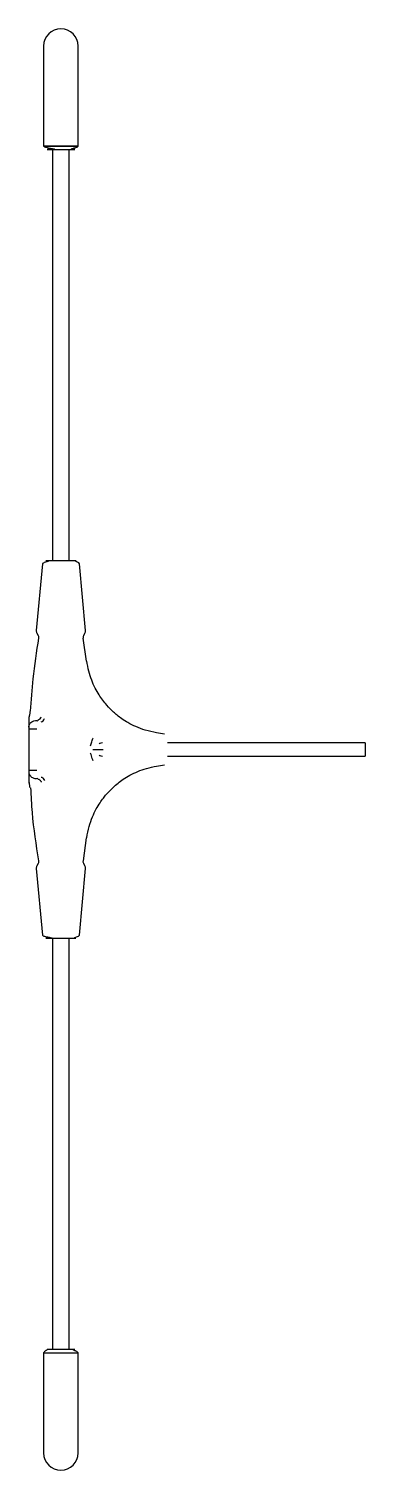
# Model space of a CAD drawing. Header units: millimetres. Extents: x 79 to 235, y 7 to 170.
# Drawn here: x 211.3 to 234.7, y 7 to 107 of the extents above.
import ezdxf

# ---------------------------------------------------------------- set-up
doc = ezdxf.new("R2010")
doc.units = ezdxf.units.MM
doc.linetypes.add('HIDDEN', pattern=[1.905, 1.27, -0.635])

msp = doc.modelspace()

# ---------------------------------------------------------------- linework, layer by layer
at = {"color": 7, "linetype": 'Continuous', "lineweight": 25}
for p, q in [((212.36, 105.8), (212.36, 98.87)), ((214.76, 98.87), (214.76, 105.8)), ((212.98, 98.63), (212.98, 70.1)), ((214.76, 98.87), (213.56, 98.87)), ((214.14, 70.1), (214.14, 98.63)), ((212.27, 69.87), (211.85, 65.25)), ((215.27, 65.25), (214.85, 69.87)), ((211.88, 65.08), (211.98, 64.9)), ((215.14, 64.9), (215.23, 65.08)), ((215.33, 63.13), (215.11, 64.73)), ((211.33, 59.15), (211.33, 58.54)), ((211.33, 58.44), (211.33, 55.56)), ((220.74, 58.06), (220.2, 58.15)), ((234.68, 57.46), (220.97, 57.46)), ((234.68, 57.46), (234.68, 57)), ((220.97, 56.54), (234.68, 56.54)), ((234.68, 57), (234.68, 56.54)), ((211.33, 55.46), (211.33, 54.85)), ((220.2, 55.85), (220.74, 55.94)), ((215.12, 49.27), (215.34, 50.87)), ((211.98, 49.1), (211.88, 48.92)), ((215.23, 48.92), (215.14, 49.1)), ((211.85, 48.75), (212.27, 44.13)), ((214.85, 44.13), (215.27, 48.75)), ((212.98, 43.9), (212.98, 15.37)), ((214.14, 15.37), (214.14, 43.9)), ((212.36, 15.13), (212.36, 8.2)), ((214.76, 8.2), (214.76, 15.13))]:
    msp.add_line(p, q, dxfattribs=at)
at = {"color": 7, "linetype": 'HIDDEN', "lineweight": 18}
for p, q in [((212.55, 15.36), (212.56, 15.35)), ((214.44, 15.34), (214.47, 15.36))]:
    msp.add_line(p, q, dxfattribs=at)
at = {"color": 7, "linetype": 'Continuous', "lineweight": 25, "flags": 128}
msp.add_lwpolyline([(214.85, 69.87), (214.8, 69.94), (214.71, 70), (214.66, 70.02), (214.64, 70.03), (214.62, 70.05), (214.61, 70.05), (214.6, 70.05), (214.6, 70.06), (214.6, 70.06), (214.59, 70.07), (214.59, 70.08), (214.62, 70.09), (214.62, 70.09)], dxfattribs=at)
at = {"color": 7, "linetype": 'Continuous', "lineweight": 25}
for centre, start, end in [((213.56, 105.8), 0, 180), ((213.56, 8.2), 180, 0)]:
    msp.add_arc(centre, 1.2, start, end, dxfattribs=at)
for points, knots in [([(213.56, 98.87), (213.38, 98.87), (213.02, 98.87), (212.59, 98.87), (212.35, 98.87), (212.35, 98.87), (212.59, 98.87), (212.95, 98.87), (213.46, 98.87), (214.03, 98.87), (214.53, 98.87), (214.73, 98.87), (214.76, 98.87), (214.76, 98.87)], [0, 0, 0, 0, 0.0623872, 0.1247744, 0.1871616, 0.2495488, 0.311936, 0.3743232, 0.4055168, 0.4990976, 0.5614847, 0.6238719, 0.6550655, 0.6550655, 0.6550655, 0.6550655]), ([(212.36, 98.87), (212.37, 98.86), (212.38, 98.84), (212.47, 98.8), (212.6, 98.76), (212.74, 98.73), (212.88, 98.7), (212.99, 98.68), (213.06, 98.67), (213.09, 98.66), (213.1, 98.65), (213.1, 98.65), (213.1, 98.65), (213.11, 98.65), (213.1, 98.65), (213.1, 98.64), (213.05, 98.64), (212.9, 98.63), (212.73, 98.63), (212.68, 98.63), (212.67, 98.63)], [0, 0, 0, 0, 0.124189, 0.243719, 0.353933, 0.450473, 0.529564, 0.587907, 0.623194, 0.628497, 0.632635, 0.634416, 0.636119, 0.637859, 0.639745, 0.64428, 0.666976, 0.723243, 0.936361, 1, 1, 1, 1]), ([(212.67, 98.63), (212.64, 98.63), (212.57, 98.63), (212.65, 98.63), (212.86, 98.63), (213.18, 98.63), (213.43, 98.63), (213.56, 98.63)], [0, 0, 0, 0, 0.182392, 0.386779, 0.591158, 0.795575, 1, 1, 1, 1]), ([(213.56, 98.63), (213.68, 98.63), (213.93, 98.63), (214.26, 98.63), (214.46, 98.63), (214.54, 98.63), (214.51, 98.63), (214.51, 98.63)], [0, 0, 0, 0, 0.246458, 0.492936, 0.739349, 0.985846, 1, 1, 1, 1]), ([(214.51, 98.63), (214.52, 98.63), (214.53, 98.63), (214.47, 98.63), (214.39, 98.63), (214.31, 98.64), (214.27, 98.64), (214.26, 98.65), (214.26, 98.65), (214.26, 98.66), (214.27, 98.66), (214.27, 98.66), (214.28, 98.66), (214.29, 98.67), (214.33, 98.68), (214.4, 98.71), (214.54, 98.75), (214.67, 98.79), (214.75, 98.84), (214.76, 98.86), (214.76, 98.87)], [0, 0, 0, 0, 0.0532324, 0.2007138, 0.3104772, 0.385424, 0.4288047, 0.4353931, 0.4406519, 0.4450172, 0.4470813, 0.4491856, 0.453832, 0.4594766, 0.4746024, 0.5215491, 0.5896783, 0.7752832, 0.8851787, 1, 1, 1, 1]), ([(212.51, 70.1), (212.55, 70.1), (212.58, 70.1), (212.67, 70.09), (212.69, 70.08), (212.69, 70.07), (212.69, 70.07), (212.69, 70.07), (212.68, 70.06), (212.67, 70.06), (212.66, 70.05), (212.62, 70.04), (212.56, 70.02), (212.45, 69.98), (212.31, 69.93), (212.28, 69.89), (212.27, 69.87)], [0, 0, 0, 0, 0.261868, 0.3368, 0.379007, 0.385387, 0.390645, 0.395371, 0.400299, 0.406043, 0.412967, 0.430946, 0.484227, 0.559238, 0.760017, 1, 1, 1, 1]), ([(212.62, 70.1), (212.58, 70.1), (212.51, 70.1), (212.52, 70.1), (212.52, 70.1)], [0, 0, 0, 0, 0.665396, 1, 1, 1, 1]), ([(213.56, 70.1), (213.42, 70.1), (213.15, 70.1), (212.81, 70.1), (212.68, 70.1), (212.62, 70.1)], [0, 0, 0, 0, 0.341873, 0.68407, 1, 1, 1, 1]), ([(214.28, 70.1), (214.18, 70.1), (213.97, 70.1), (213.7, 70.1), (213.56, 70.1)], [0, 0, 0, 0, 0.492589, 1, 1, 1, 1]), ([(214.62, 70.1), (214.62, 70.1), (214.62, 70.1), (214.51, 70.1), (214.36, 70.1), (214.28, 70.1)], [0, 0, 0, 0, 0.2701928, 0.6168662, 1, 1, 1, 1]), ([(211.85, 65.25), (211.85, 65.22), (211.85, 65.16), (211.87, 65.11), (211.89, 65.08)], [0, 0, 0, 0, 0.499865, 1, 1, 1, 1]), ([(215.23, 65.08), (215.25, 65.11), (215.27, 65.16), (215.27, 65.22), (215.27, 65.25)], [0, 0, 0, 0, 0.500129, 1, 1, 1, 1]), ([(212, 64.73), (211.86, 63.79), (211.6, 62.11), (211.48, 60.41), (211.43, 59.66)], [0, 0, 0, 0, 0.559557, 1, 1, 1, 1]), ([(215.12, 64.73), (215.12, 64.76), (215.11, 64.82), (215.13, 64.87), (215.14, 64.9)], [0, 0, 0, 0, 0.499837, 1, 1, 1, 1]), ([(220.2, 58.15), (219.94, 58.21), (219.44, 58.31), (218.78, 58.56), (218.24, 58.84), (217.81, 59.11), (217.48, 59.36), (217.13, 59.66), (216.68, 60.12), (216.26, 60.69), (215.92, 61.28), (215.68, 61.82), (215.47, 62.45), (215.4, 62.9), (215.36, 63.13)], [0, 0, 0, 0, 0.108631, 0.203721, 0.285176, 0.352956, 0.407065, 0.452261, 0.542444, 0.663758, 0.736157, 0.816333, 0.904266, 1, 1, 1, 1]), ([(211.33, 58.54), (211.33, 58.62), (211.37, 58.78), (211.56, 58.96), (211.79, 59.02), (211.91, 59.01), (211.96, 58.99)], [0, 0, 0, 0, 0.285714, 0.571429, 0.785714, 1, 1, 1, 1]), ([(211.42, 59.66), (211.41, 59.63), (211.41, 59.57), (211.39, 59.48), (211.38, 59.4), (211.37, 59.35), (211.36, 59.33), (211.36, 59.32), (211.35, 59.31), (211.35, 59.31), (211.35, 59.3), (211.35, 59.3)], [0, 0, 0, 0, 0.25745, 0.500537, 0.750216, 0.875181, 0.937661, 0.968897, 0.984513, 0.992321, 1, 1, 1, 1]), ([(211.96, 59.05), (211.98, 59.05), (212.03, 59.07), (212.13, 59.14), (212.18, 59.23), (212.2, 59.27)], [0, 0, 0, 0, 0.285714, 0.571429, 1, 1, 1, 1]), ([(212.2, 58.92), (212.24, 58.92), (212.28, 58.95), (212.36, 59.03), (212.4, 59.09), (212.42, 59.14)], [0, 0, 0, 0, 0.5, 0.5, 1, 1, 1, 1]), ([(211.33, 58.54), (211.33, 58.54), (211.33, 58.53), (211.33, 58.5), (211.33, 58.48), (211.33, 58.46), (211.33, 58.46), (211.33, 58.45), (211.33, 58.44), (211.33, 58.44)], [0, 0, 0, 0, 0.25, 0.25, 0.5, 0.5, 0.75, 0.75, 1, 1, 1, 1]), ([(211.33, 58.44), (211.33, 58.44), (211.35, 58.44), (211.45, 58.44), (211.65, 58.44), (211.81, 58.44), (211.89, 58.44)], [0, 0, 0, 0, 0.214286, 0.428571, 0.714286, 1, 1, 1, 1]), ([(215.62, 57.26), (215.65, 57.35), (215.71, 57.52), (215.76, 57.71), (215.78, 57.77), (215.79, 57.79)], [0, 0, 0, 0, 0.428571, 0.714286, 1, 1, 1, 1]), ([(215.77, 57), (215.79, 57), (215.84, 57), (215.93, 57), (216.02, 57), (216.12, 57), (216.21, 57), (216.23, 57), (216.25, 57)], [0, 0, 0, 0, 0.0985232, 0.2220754, 0.3745444, 0.556826, 0.7647761, 1, 1, 1, 1]), ([(216.25, 57), (216.25, 57), (216.25, 57), (216.27, 57), (216.29, 57), (216.32, 57), (216.36, 57), (216.4, 57), (216.45, 57), (216.48, 57), (216.49, 57)], [0, 0, 0, 0, 0.109697, 0.230404, 0.360822, 0.499443, 0.563936, 0.748347, 0.885521, 1, 1, 1, 1]), ([(215.79, 56.21), (215.78, 56.24), (215.75, 56.33), (215.68, 56.55), (215.64, 56.68), (215.62, 56.74)], [0, 0, 0, 0, 0.428571, 0.714286, 1, 1, 1, 1]), ([(211.33, 55.56), (211.33, 55.56), (211.4, 55.56), (211.65, 55.56), (211.81, 55.56), (211.89, 55.56)], [0, 0, 0, 0, 0.428571, 0.714286, 1, 1, 1, 1]), ([(211.33, 55.56), (211.33, 55.56), (211.33, 55.55), (211.33, 55.55), (211.33, 55.54), (211.33, 55.52), (211.33, 55.5), (211.33, 55.47), (211.33, 55.46), (211.33, 55.46)], [0, 0, 0, 0, 0.25, 0.25, 0.5, 0.5, 0.75, 0.75, 1, 1, 1, 1]), ([(211.33, 55.46), (211.33, 55.39), (211.34, 55.32), (211.41, 55.19), (211.46, 55.13), (211.59, 55.04), (211.67, 55), (211.83, 54.98), (211.9, 54.99), (211.96, 55.01)], [0, 0, 0, 0, 0.25, 0.25, 0.5, 0.5, 0.75, 0.75, 1, 1, 1, 1]), ([(212.2, 55.08), (212.22, 55.08), (212.27, 55.06), (212.35, 54.99), (212.4, 54.9), (212.42, 54.86)], [0, 0, 0, 0, 0.285714, 0.571429, 1, 1, 1, 1]), ([(215.36, 50.87), (215.4, 51.14), (215.49, 51.63), (215.73, 52.3), (215.99, 52.85), (216.25, 53.28), (216.49, 53.62), (216.79, 53.98), (217.23, 54.44), (217.78, 54.88), (218.37, 55.23), (218.9, 55.49), (219.52, 55.71), (219.97, 55.8), (220.2, 55.85)], [0, 0, 0, 0, 0.108644, 0.203656, 0.28506, 0.352827, 0.40694, 0.452154, 0.542346, 0.663617, 0.736033, 0.816269, 0.90428, 1, 1, 1, 1]), ([(211.42, 54.34), (211.41, 54.37), (211.41, 54.43), (211.39, 54.52), (211.38, 54.6), (211.37, 54.65), (211.36, 54.67), (211.36, 54.68), (211.35, 54.69), (211.35, 54.69), (211.35, 54.7), (211.35, 54.7)], [0, 0, 0, 0, 0.257462, 0.500538, 0.750218, 0.875183, 0.937664, 0.968899, 0.984516, 0.992323, 1, 1, 1, 1]), ([(211.45, 54.34), (211.48, 53.77), (211.56, 52.07), (211.83, 50.38), (212, 49.27)], [0, 0, 0, 0, 0.337831, 1, 1, 1, 1]), ([(211.96, 54.95), (212, 54.95), (212.06, 54.92), (212.15, 54.82), (212.19, 54.76), (212.2, 54.73)], [0, 0, 0, 0, 0.428571, 0.714286, 1, 1, 1, 1]), ([(215.14, 49.1), (215.13, 49.13), (215.11, 49.18), (215.11, 49.24), (215.12, 49.27)], [0, 0, 0, 0, 0.500116, 1, 1, 1, 1]), ([(211.89, 48.92), (211.87, 48.89), (211.85, 48.84), (211.85, 48.78), (211.85, 48.75)], [0, 0, 0, 0, 0.500099, 1, 1, 1, 1]), ([(215.27, 48.75), (215.27, 48.78), (215.27, 48.84), (215.25, 48.89), (215.23, 48.92)], [0, 0, 0, 0, 0.499887, 1, 1, 1, 1]), ([(212.27, 44.13), (212.27, 44.12), (212.29, 44.09), (212.39, 44.05), (212.58, 44), (212.79, 43.96), (212.9, 43.93), (212.92, 43.93), (212.93, 43.92), (212.94, 43.92), (212.94, 43.92), (212.94, 43.92), (212.95, 43.92), (212.94, 43.91), (212.91, 43.9), (212.75, 43.9), (212.58, 43.9), (212.51, 43.9), (212.53, 43.9), (212.57, 43.9), (212.61, 43.9), (212.61, 43.9)], [0, 0, 0, 0, 0.091824, 0.179909, 0.331408, 0.430322, 0.444744, 0.454803, 0.458363, 0.45986, 0.461234, 0.462555, 0.463908, 0.467, 0.476102, 0.53622, 0.705962, 0.834334, 0.911206, 0.996557, 1, 1, 1, 1]), ([(214.55, 43.9), (214.52, 43.9), (214.49, 43.9), (214.47, 43.92), (214.48, 43.92), (214.48, 43.93), (214.49, 43.93), (214.5, 43.94), (214.53, 43.95), (214.58, 43.97), (214.68, 44.01), (214.81, 44.06), (214.84, 44.11), (214.85, 44.13)], [0, 0, 0, 0, 0.202674, 0.225785, 0.23436, 0.241672, 0.248606, 0.256114, 0.275311, 0.336538, 0.42872, 0.686208, 1, 1, 1, 1]), ([(212.61, 43.9), (212.67, 43.9), (212.8, 43.9), (213.15, 43.9), (213.42, 43.9), (213.56, 43.9)], [0, 0, 0, 0, 0.328341, 0.664168, 1, 1, 1, 1]), ([(213.56, 43.9), (213.69, 43.9), (213.96, 43.9), (214.22, 43.9), (214.3, 43.9), (214.3, 43.9)], [0, 0, 0, 0, 0.490096, 0.979974, 1, 1, 1, 1]), ([(214.3, 43.9), (214.31, 43.9), (214.42, 43.9), (214.53, 43.9), (214.62, 43.9), (214.6, 43.9), (214.6, 43.9)], [0, 0, 0, 0, 0.0237983, 0.5182378, 0.9234086, 1, 1, 1, 1]), ([(212.56, 15.35), (212.56, 15.35), (212.56, 15.34), (212.56, 15.34), (212.55, 15.33), (212.55, 15.32), (212.54, 15.32), (212.54, 15.31), (212.53, 15.3), (212.51, 15.29), (212.49, 15.28), (212.44, 15.24), (212.37, 15.19), (212.36, 15.15), (212.36, 15.13)], [0, 0, 0, 0, 0.098789, 0.14259, 0.175446, 0.188842, 0.201015, 0.212765, 0.224907, 0.252767, 0.28792, 0.382813, 0.658426, 1, 1, 1, 1]), ([(212.36, 15.13), (212.38, 15.13), (212.41, 15.13), (212.69, 15.13), (213.09, 15.13), (213.56, 15.13), (214.03, 15.13), (214.43, 15.13), (214.71, 15.13), (214.74, 15.13), (214.76, 15.13)], [0, 0, 0, 0, 0.1248337, 0.24987, 0.3749063, 0.4999426, 0.624979, 0.7500153, 0.8750516, 1, 1, 1, 1]), ([(214.4, 15.37), (214.42, 15.37), (214.5, 15.37), (214.54, 15.37), (214.47, 15.37), (214.25, 15.37), (213.94, 15.37), (213.56, 15.37), (213.18, 15.37), (212.86, 15.37), (212.66, 15.37), (212.58, 15.37), (212.62, 15.37), (212.63, 15.37)], [0, 0, 0, 0, 0.022005, 0.126123, 0.230211, 0.334327, 0.438428, 0.542545, 0.646648, 0.750773, 0.854848, 0.95899, 1, 1, 1, 1]), ([(214.76, 15.13), (214.75, 15.15), (214.73, 15.19), (214.63, 15.24), (214.54, 15.28), (214.49, 15.3), (214.46, 15.32), (214.45, 15.32), (214.45, 15.33), (214.44, 15.33), (214.44, 15.34), (214.43, 15.34), (214.43, 15.34), (214.44, 15.34), (214.44, 15.34)], [0, 0, 0, 0, 0.375962, 0.69104, 0.808144, 0.890858, 0.919023, 0.93022, 0.939986, 0.949044, 0.958353, 0.968866, 0.981312, 1, 1, 1, 1])]:
    msp.add_open_spline(points, degree=3, knots=knots, dxfattribs=at)
at = {"color": 7, "linetype": 'HIDDEN', "lineweight": 18}
for points, knots in [([(214.37, 70.1), (214.42, 70.1), (214.56, 70.1), (214.62, 70.1), (214.56, 70.1), (214.42, 70.1), (214.37, 70.1)], [0, 0, 0, 0, 0.201259, 0.50002, 0.798854, 1, 1, 1, 1]), ([(214.4, 43.9), (214.44, 43.9), (214.57, 43.9), (214.61, 43.9), (214.56, 43.9), (214.43, 43.9), (214.39, 43.9)], [0, 0, 0, 0, 0.166472, 0.490096, 0.81266, 1, 1, 1, 1])]:
    msp.add_open_spline(points, degree=3, knots=knots, dxfattribs=at)
at = {"color": 7, "linetype": 'Continuous', "lineweight": 25}
for points in [[(211.98, 64.9), (211.99, 64.87), (212.01, 64.82), (212, 64.76), (212, 64.73)], [(211.35, 59.3), (211.34, 59.25), (211.33, 59.2), (211.33, 59.15)], [(216.21, 57.43), (216.22, 57.42), (216.28, 57.42), (216.38, 57.46), (216.44, 57.48)], [(216.44, 56.52), (216.38, 56.54), (216.28, 56.58), (216.22, 56.58), (216.21, 56.57)], [(211.33, 54.85), (211.33, 54.8), (211.34, 54.75), (211.35, 54.7)], [(212, 49.27), (212, 49.24), (212.01, 49.18), (211.99, 49.13), (211.98, 49.1)]]:
    msp.add_open_spline(points, degree=3, dxfattribs=at)

doc.saveas('drawing.dxf')
